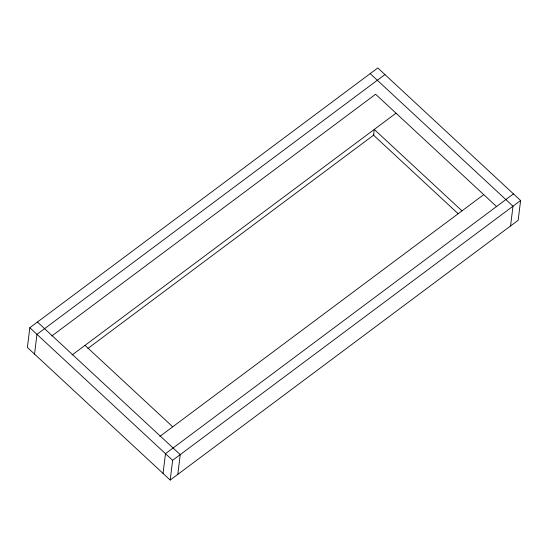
<?xml version="1.0" encoding="UTF-8"?>
<svg xmlns="http://www.w3.org/2000/svg" width="548" height="548" viewBox="0 0 548 548"><rect width="100%" height="100%" fill="white"/><g stroke="black" fill="none" stroke-linecap="round" stroke-linejoin="round"><path stroke-width="0.82" d="M29.825 327.725L27.4 347.473L170.202 480.055L518.175 220.275L520.6 200.527L377.798 67.945L29.825 327.725L172.627 460.306L170.202 480.055M34.538 354.104L36.963 334.355L384.943 74.576M163.057 473.424L165.482 453.675L513.462 193.896M177.812 474.369L180.237 454.621L37.435 322.039M510.565 225.961L512.99 206.206L370.188 73.631M51.779 335.999L375.613 94.249L496.714 206.685M72.096 355.001L396.012 113.189M87.94 348.412L374.037 134.829M159.817 436.448L483.733 194.629M172.627 460.306L520.6 200.527M461.985 210.864L374.263 129.424L373.558 135.185L458.142 213.72M85.008 345.363L172.73 426.803"/></g></svg>
